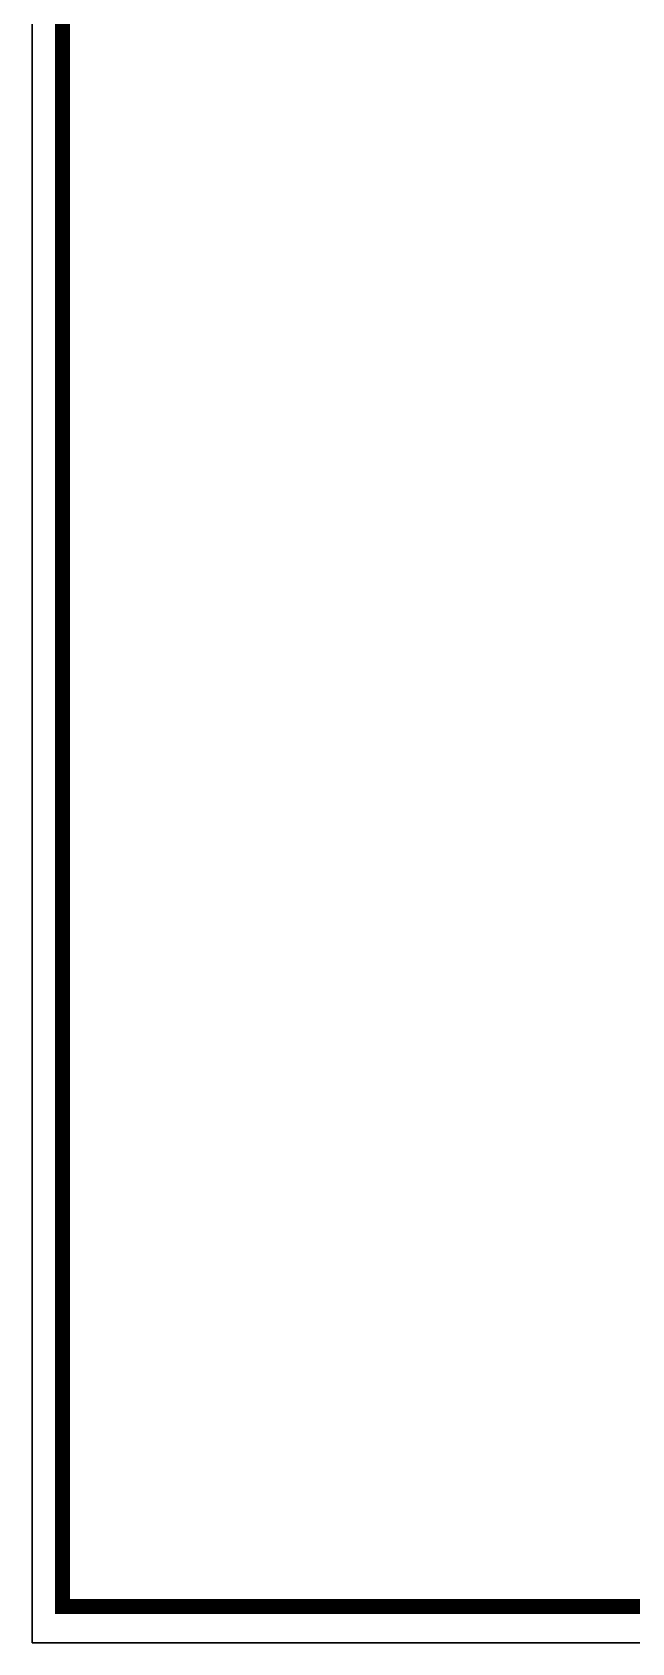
# Model space of a CAD drawing. Header units: metres. Extents: x -9383.9 to -9324.5, y 28762.6 to 28804.7.
# Drawn here: x -9383.88 to -9379.93, y 28762.61 to 28773.23 of the extents above; entities that cross this region are included whole.
import ezdxf

# ---------------------------------------------------------------- set-up
doc = ezdxf.new("R2010")
doc.units = ezdxf.units.M
doc.linetypes.add('CONTINULUS', pattern=[0])
doc.layers.add('BUA TOTAL', color=3, linetype='Continuous', lineweight=30)
doc.layers.add('FORMAT LINE', color=7, linetype='Continuous', lineweight=25)
doc.layers.add('SITE_PLAN', color=7, linetype='Continuous')

msp = doc.modelspace()

# ---------------------------------------------------------------- linework, layer by layer
at = {"layer": 'BUA TOTAL', "linetype": 'CONTINULUS', "ltscale": 0.05}
msp.add_lwpolyline([(-9383.883, 28762.611), (-9383.883, 28804.661), (-9324.483, 28804.661), (-9324.483, 28762.611)], close=True, dxfattribs=at)
at = {"layer": 'FORMAT LINE', "ltscale": 0.1}
msp.add_lwpolyline([(-9383.883, 28762.611), (-9324.483, 28762.611), (-9324.483, 28804.661), (-9383.883, 28804.661)], close=True, dxfattribs=at)
at = {"layer": 'FORMAT LINE', "ltscale": 0.1, "const_width": 0.1}
msp.add_lwpolyline([(-9383.683, 28762.851), (-9324.683, 28762.851), (-9324.683, 28804.461), (-9383.683, 28804.461)], close=True, dxfattribs=at)
at = {"layer": 'SITE_PLAN', "ltscale": 0.05}
for p, q in [((-9383.883, 28762.611), (-9383.883, 28804.661)), ((-9324.483, 28762.611), (-9383.883, 28762.611))]:
    msp.add_line(p, q, dxfattribs=at)
at = {"layer": 'SITE_PLAN', "ltscale": 0.1}
for p, q in [((-9383.883, 28804.661), (-9383.883, 28762.611)), ((-9383.683, 28804.461), (-9383.683, 28762.851)), ((-9383.683, 28762.851), (-9324.683, 28762.851)), ((-9383.883, 28762.611), (-9324.483, 28762.611))]:
    msp.add_line(p, q, dxfattribs=at)

doc.saveas('drawing.dxf')
